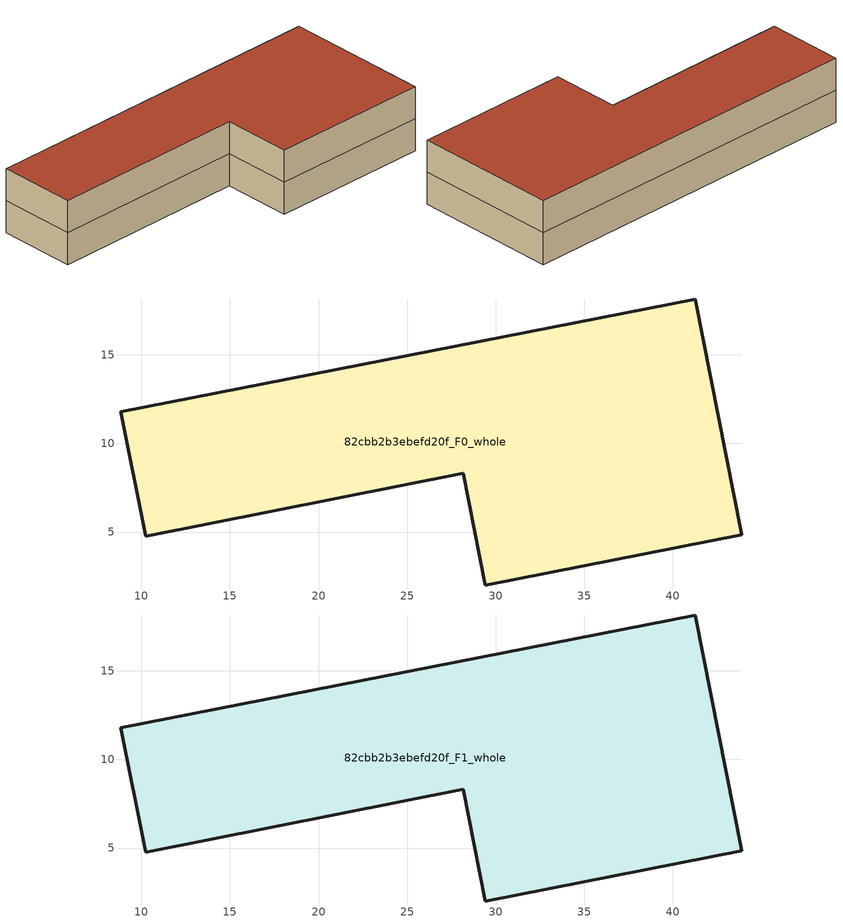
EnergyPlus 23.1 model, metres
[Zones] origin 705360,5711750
82cbb2b3ebefd20f_F0_whole
 floor ground (EU_floor_Construction): 41.27,18.16 43.89,4.85 29.41,2.01 28.17,8.32 10.24,4.75 8.85,11.8 z0
 wall outside (EU_wall_Construction): 8.85,11.8 10.24,4.75 28.17,8.32 29.41,2.01 43.89,4.85 41.27,18.16 8.85,11.8 z0:3
82cbb2b3ebefd20f_F1_whole
 floor to 82cbb2b3ebefd20f_F0_whole (EU_floor_Construction): 41.27,18.16 43.89,4.85 29.41,2.01 28.17,8.32 10.24,4.75 8.85,11.8 z3
 wall outside (EU_wall_Construction): 8.85,11.8 10.24,4.75 28.17,8.32 29.41,2.01 43.89,4.85 41.27,18.16 8.85,11.8 z3:6
 roof outside (EU_roof_Construction): 43.89,4.85 41.27,18.16 8.85,11.8 10.24,4.75 28.17,8.32 29.41,2.01 z6
[Building]
EU S2 Campaign: North Axis=0; Terrain=City; Solar Distribution=FullExterior
[Site:Location]
London: Latitude=51.5; Longitude=-0.5; Time Zone=0; Elevation=25
[SizingPeriod:WeatherFileDays]
AnnualSizingPeriod: Begin Month=1; Begin Day of Month=1; End Month=12; End Day of Month=31; Day of Week for Start Day=Monday; Use Weather File Daylight Saving Period=No; Use Weather File Rain and Snow Indicators=No
[MATERIAL]
EU_InternalMass_Material: Roughness=MediumRough; Thickness=0.1; Conductivity=1; Density=1800; Specific Heat=900; Thermal Absorptance=0.9; Solar Absorptance=0.7; Visible Absorptance=0.7
[MATERIAL:NOMASS] Roughness=MediumRough; Thermal Absorptance=0.9; Solar Absorptance=0.7; Visible Absorptance=0.7
Name | Thermal Resistance
EU_wall_NoMass | 0.724719
EU_roof_NoMass | 2.98947
EU_floor_NoMass | 2.39157
[CONSTRUCTION]
EU_wall_Construction: EU_wall_NoMass
EU_roof_Construction: EU_roof_NoMass
EU_floor_Construction: EU_floor_NoMass
EU_InternalMass_Construction: EU_InternalMass_Material
[ZONE] Type=1; Multiplier=1; Ceiling Height=autocalculate; Volume=993.159; Floor Area=autocalculate; Part of Total Floor Area=Yes
82cbb2b3ebefd20f_F0_whole; 82cbb2b3ebefd20f_F1_whole
[INTERNALMASS] Construction=EU_InternalMass_Construction; Surface Area=331.053
Name | Zone or ZoneList
82cbb2b3ebefd20f_F0_whole_EU_InternalMass | 82cbb2b3ebefd20f_F0_whole
82cbb2b3ebefd20f_F1_whole_EU_InternalMass | 82cbb2b3ebefd20f_F1_whole
[OTHEREQUIPMENT] Fuel Type=Electricity; Design Level Calculation Method=Watts/Area; Power per Zone Floor Area=1; Fraction Latent=0; Fraction Radiant=0; Fraction Lost=0; Carbon Dioxide Generation Rate=0; EndUse Subcategory=EU_Step8_InternalGains
Name | Zone or ZoneList or Space or SpaceList | Schedule
EU_Step8_InternalGain_82cbb2b3ebefd20f_F0_whole_f000 | 82cbb2b3ebefd20f_F0_whole | EU_Step8_GainSchedule_82cbb2b3ebefd20f_F0_whole_f000
EU_Step8_InternalGain_82cbb2b3ebefd20f_F1_whole_f000 | 82cbb2b3ebefd20f_F1_whole | EU_Step8_GainSchedule_82cbb2b3ebefd20f_F1_whole_f000
[ZONEVENTILATION:DESIGNFLOWRATE] Schedule=EU_AlwaysOn; Design Flow Rate Calculation Method=AirChanges/Hour; Air Changes per Hour=0.418135; Ventilation Type=Natural; Fan Pressure Rise=0; Fan Total Efficiency=1; Constant Term Coefficient=1; Temperature Term Coefficient=0; Velocity Term Coefficient=0; Velocity Squared Term Coefficient=0; Minimum Indoor Temperature=-100; Maximum Indoor Temperature=100; Delta Temperature=-100; Minimum Outdoor Temperature=-100; Maximum Outdoor Temperature=100; Maximum Wind Speed=40
Name | Zone or ZoneList or Space or SpaceList
EU_ConstantAir_82cbb2b3ebefd20f_F0_whole | 82cbb2b3ebefd20f_F0_whole
EU_ConstantAir_82cbb2b3ebefd20f_F1_whole | 82cbb2b3ebefd20f_F1_whole
[HVACTEMPLATE:THERMOSTAT] Constant Heating Setpoint=20; Constant Cooling Setpoint=50
EU_HeatOnly_82cbb2b3ebefd20f_F0_whole; EU_HeatOnly_82cbb2b3ebefd20f_F1_whole
[HVACTEMPLATE:ZONE:IDEALLOADSAIRSYSTEM] System Availability Schedule=EU_AlwaysOn; Maximum Heating Supply Air Temperature=50; Minimum Cooling Supply Air Temperature=13; Maximum Heating Supply Air Humidity Ratio=0.0156; Minimum Cooling Supply Air Humidity Ratio=0.0077; Heating Limit=NoLimit; Cooling Limit=NoLimit; Heating Availability Schedule=EU_AlwaysOn; Cooling Availability Schedule=EU_CoolingOff; Dehumidification Control Type=ConstantSensibleHeatRatio; Cooling Sensible Heat Ratio=0.7; Dehumidification Setpoint=60; Humidification Control Type=None; Humidification Setpoint=30; Outdoor Air Method=None; Outdoor Air Flow Rate per Person=0.00944; Outdoor Air Flow Rate per Zone Floor Area=0; Outdoor Air Flow Rate per Zone=0; Demand Controlled Ventilation Type=None; Outdoor Air Economizer Type=NoEconomizer; Heat Recovery Type=None; Sensible Heat Recovery Effectiveness=0.7; Latent Heat Recovery Effectiveness=0.65
Name | Template Thermostat
82cbb2b3ebefd20f_F0_whole | EU_HeatOnly_82cbb2b3ebefd20f_F0_whole
82cbb2b3ebefd20f_F1_whole | EU_HeatOnly_82cbb2b3ebefd20f_F1_whole
[SIZING:ZONE] Zone Cooling Design Supply Air Temperature Input Method=SupplyAirTemperature; Zone Cooling Design Supply Air Temperature=13; Zone Heating Design Supply Air Temperature Input Method=SupplyAirTemperature; Zone Heating Design Supply Air Temperature=50; Zone Cooling Design Supply Air Humidity Ratio=0.008; Zone Heating Design Supply Air Humidity Ratio=0.008; Cooling Design Air Flow Method=DesignDay; Cooling Design Air Flow Rate=0; Cooling Minimum Air Flow per Zone Floor Area=0.000762; Cooling Minimum Air Flow=0; Cooling Minimum Air Flow Fraction=0.2; Heating Design Air Flow Method=DesignDay; Heating Design Air Flow Rate=0; Heating Maximum Air Flow per Zone Floor Area=0.002032; Heating Maximum Air Flow=0.141576; Heating Maximum Air Flow Fraction=0.3; Account for Dedicated Outdoor Air System=No; Dedicated Outdoor Air System Control Strategy=NeutralSupplyAir; Dedicated Outdoor Air Low Setpoint Temperature for Design=autosize; Dedicated Outdoor Air High Setpoint Temperature for Design=autosize; Zone Load Sizing Method=Sensible Load Only No Latent Load; Zone Latent Cooling Design Supply Air Humidity Ratio Input Method=HumidityRatioDifference; Zone Cooling Design Supply Air Humidity Ratio Difference=0.005; Zone Latent Heating Design Supply Air Humidity Ratio Input Method=HumidityRatioDifference; Zone Humidification Design Supply Air Humidity Ratio Difference=0.005
82cbb2b3ebefd20f_F0_whole; 82cbb2b3ebefd20f_F1_whole
[SCHEDULE:CONSTANT]
Name | Hourly Value
EU_AlwaysOn | 1
EU_CoolingOff | 0
[SCHEDULE:FILE] Column Number=1; Rows to Skip at Top=0; Number of Hours of Data=8760; Column Separator=Comma; Interpolate to Timestep=No; Minutes per Item=60; Adjust Schedule for Daylight Savings=Yes
Name | File
EU_Step8_GainSchedule_82cbb2b3ebefd20f_F0_whole_f000 | C:\Users\o_iseri\Desktop\OpenUBEM\openubem\outputs\eu_evidence\EU-11\GB-LDN-STDUNSTANS\idfs\82cbb2b3ebefd20f\82cbb2b3ebefd20f_F0_whole_f000_gain.csv
EU_Step8_GainSchedule_82cbb2b3ebefd20f_F1_whole_f000 | C:\Users\o_iseri\Desktop\OpenUBEM\openubem\outputs\eu_evidence\EU-11\GB-LDN-STDUNSTANS\idfs\82cbb2b3ebefd20f\82cbb2b3ebefd20f_F1_whole_f000_gain.csv
